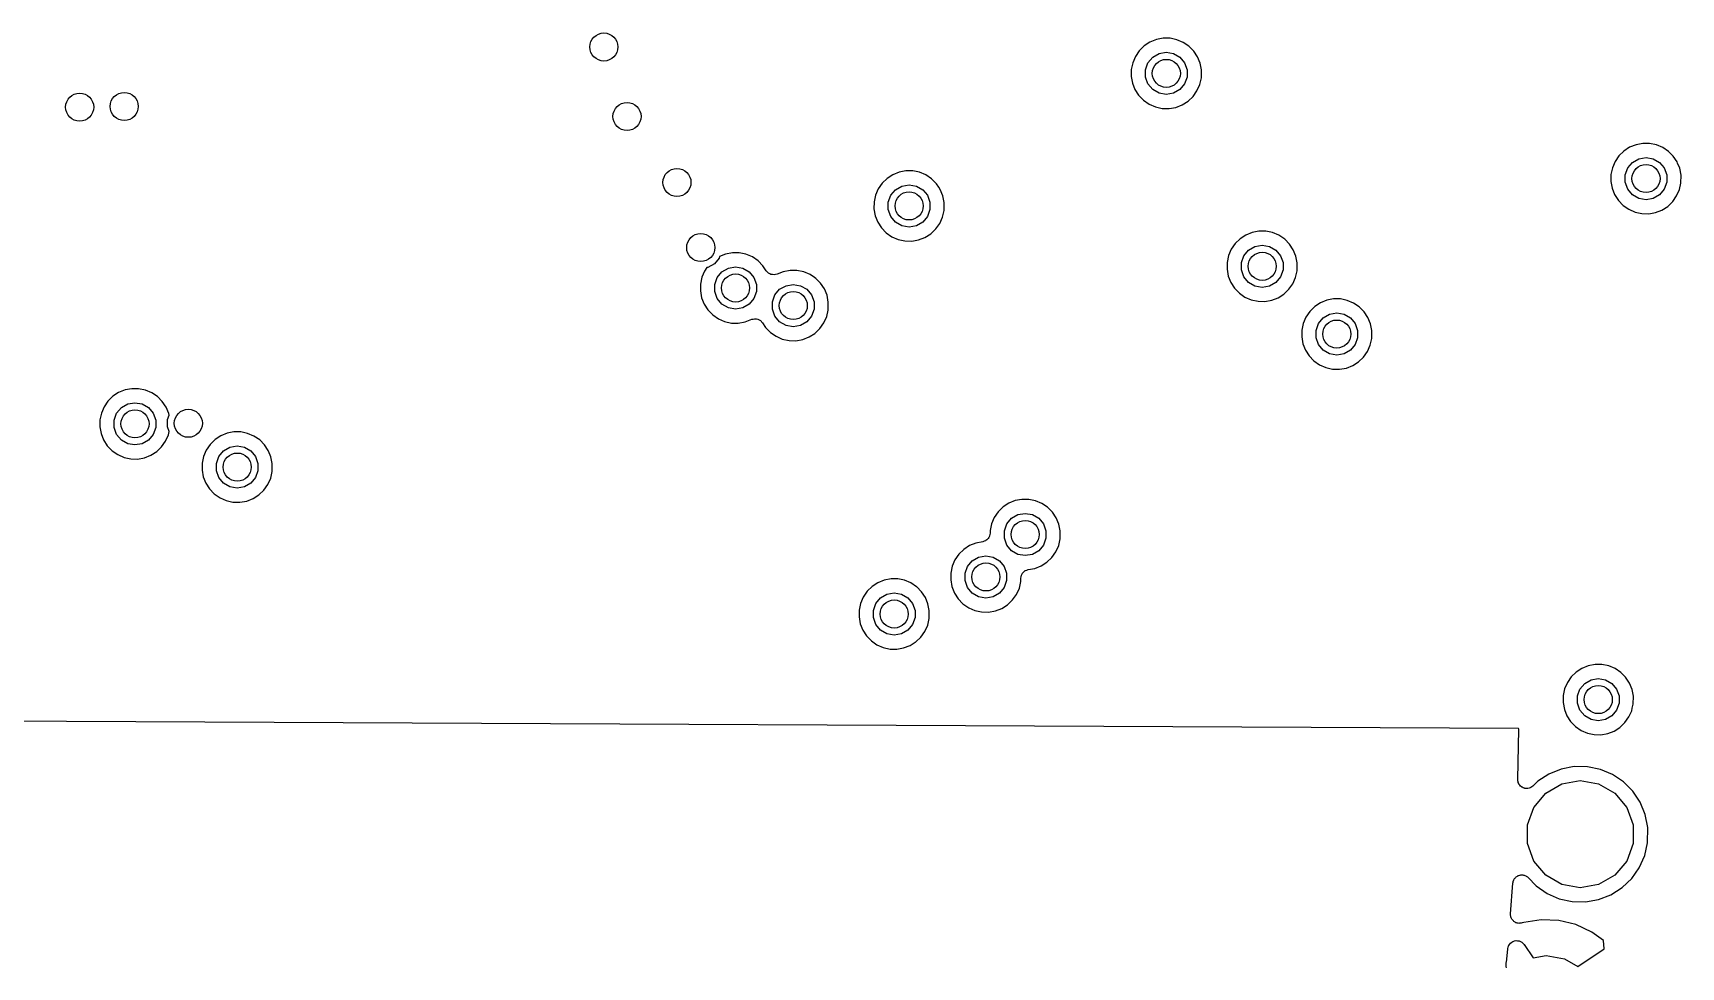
# Model space of a CAD drawing. Extents: x 83.8 to 170.2, y -169.8 to -83.8.
# Drawn here: x 125.22 to 148.69, y -130.09 to -116.78 of the extents above; entities that cross this region are included whole.
import ezdxf

# ---------------------------------------------------------------- set-up
doc = ezdxf.new("R2010")
doc.units = 0
doc.header["$MEASUREMENT"] = 0
doc.layers.add('BLACK', color=7, linetype='CONTINUOUS')

msp = doc.modelspace()

# ---------------------------------------------------------------- linework, layer by layer
at = {"layer": 'Black'}
for p, q in [((141.215, -116.879), (141.124, -116.915)), ((141.312, -116.86), (141.215, -116.879)), ((141.41, -116.861), (141.312, -116.86)), ((141.506, -116.881), (141.41, -116.861)), ((141.596, -116.919), (141.506, -116.881)), ((140.917, -117.119), (140.878, -117.209)), ((140.972, -117.038), (140.917, -117.119)), ((141.042, -116.969), (140.972, -117.038)), ((141.124, -116.915), (141.042, -116.969)), ((141.096, -117.21), (141.164, -117.13)), ((141.164, -117.13), (141.254, -117.078)), ((141.254, -117.078), (141.357, -117.059)), ((141.357, -117.059), (141.46, -117.078)), ((141.46, -117.078), (141.551, -117.13)), ((141.551, -117.13), (141.618, -117.21)), ((141.678, -116.973), (141.596, -116.919)), ((141.747, -117.043), (141.678, -116.973)), ((141.801, -117.125), (141.747, -117.043)), ((141.838, -117.215), (141.801, -117.125)), ((140.858, -117.305), (140.857, -117.403)), ((140.878, -117.209), (140.858, -117.305)), ((141.061, -117.308), (141.096, -117.21)), ((141.061, -117.413), (141.061, -117.308)), ((141.618, -117.21), (141.654, -117.308)), ((141.654, -117.308), (141.654, -117.413)), ((141.857, -117.311), (141.838, -117.215)), ((141.856, -117.354), (141.857, -117.311)), ((141.856, -117.424), (141.856, -117.354)), ((141.856, -117.354), (141.856, -117.354)), ((141.856, -117.354), (141.856, -117.354)), ((140.857, -117.403), (140.874, -117.499)), ((140.874, -117.499), (140.91, -117.59)), ((140.91, -117.59), (140.963, -117.673)), ((141.096, -117.511), (141.061, -117.413)), ((141.164, -117.591), (141.096, -117.511)), ((141.254, -117.644), (141.164, -117.591)), ((141.551, -117.591), (141.46, -117.644)), ((141.618, -117.511), (141.551, -117.591)), ((141.654, -117.413), (141.618, -117.511)), ((141.794, -117.609), (141.834, -117.519)), ((141.834, -117.519), (141.856, -117.424)), ((140.963, -117.673), (141.032, -117.743)), ((141.032, -117.743), (141.112, -117.799)), ((141.112, -117.799), (141.202, -117.838)), ((141.357, -117.662), (141.254, -117.644)), ((141.46, -117.644), (141.357, -117.662)), ((141.492, -117.845), (141.584, -117.809)), ((141.584, -117.809), (141.667, -117.757)), ((141.667, -117.757), (141.738, -117.689)), ((141.738, -117.689), (141.794, -117.609)), ((141.202, -117.838), (141.298, -117.859)), ((141.298, -117.859), (141.396, -117.862)), ((141.396, -117.862), (141.492, -117.845)), ((147.804, -118.536), (147.748, -118.617)), ((147.874, -118.467), (147.804, -118.536)), ((147.956, -118.413), (147.874, -118.467)), ((148.047, -118.377), (147.956, -118.413)), ((148.143, -118.358), (148.047, -118.377)), ((148.241, -118.359), (148.143, -118.358)), ((148.337, -118.379), (148.241, -118.359)), ((148.428, -118.417), (148.337, -118.379)), ((148.509, -118.472), (148.428, -118.417)), ((148.578, -118.541), (148.509, -118.472)), ((137.552, -118.767), (137.461, -118.804)), ((137.648, -118.749), (137.552, -118.767)), ((137.746, -118.749), (137.648, -118.749)), ((137.842, -118.769), (137.746, -118.749)), ((137.933, -118.807), (137.842, -118.769)), ((147.71, -118.707), (147.689, -118.803)), ((147.748, -118.617), (147.71, -118.707)), ((147.892, -118.806), (147.928, -118.708)), ((147.928, -118.708), (147.995, -118.628)), ((147.995, -118.628), (148.086, -118.576)), ((148.086, -118.576), (148.189, -118.558)), ((148.189, -118.558), (148.292, -118.576)), ((148.292, -118.576), (148.382, -118.628)), ((148.382, -118.628), (148.449, -118.708)), ((148.449, -118.708), (148.485, -118.806)), ((148.632, -118.623), (148.578, -118.541)), ((148.639, -118.638), (148.632, -118.623)), ((148.67, -118.713), (148.639, -118.638)), ((148.639, -118.638), (148.639, -118.638)), ((148.688, -118.809), (148.67, -118.713)), ((137.253, -119.007), (137.215, -119.097)), ((137.309, -118.926), (137.253, -119.007)), ((137.379, -118.858), (137.309, -118.926)), ((137.461, -118.804), (137.379, -118.858)), ((137.5, -119.018), (137.591, -118.966)), ((137.591, -118.966), (137.694, -118.948)), ((137.694, -118.948), (137.797, -118.966)), ((137.797, -118.966), (137.887, -119.018)), ((138.014, -118.862), (137.933, -118.807)), ((138.083, -118.932), (138.014, -118.862)), ((138.116, -118.982), (138.083, -118.932)), ((138.137, -119.013), (138.116, -118.982)), ((138.116, -118.982), (138.116, -118.982)), ((147.689, -118.803), (147.688, -118.901)), ((147.688, -118.901), (147.706, -118.997)), ((147.706, -118.997), (147.742, -119.088)), ((147.892, -118.911), (147.892, -118.806)), ((147.928, -119.009), (147.892, -118.911)), ((148.485, -118.911), (148.449, -119.009)), ((148.485, -118.806), (148.485, -118.911)), ((148.665, -119.017), (148.687, -118.923)), ((148.687, -118.923), (148.688, -118.809)), ((137.194, -119.193), (137.193, -119.291)), ((137.215, -119.097), (137.194, -119.193)), ((137.397, -119.197), (137.433, -119.098)), ((137.397, -119.301), (137.397, -119.197)), ((137.433, -119.098), (137.5, -119.018)), ((137.887, -119.018), (137.954, -119.098)), ((137.954, -119.098), (137.99, -119.197)), ((137.99, -119.197), (137.99, -119.301)), ((138.175, -119.104), (138.137, -119.013)), ((138.193, -119.199), (138.175, -119.104)), ((138.192, -119.313), (138.193, -119.199)), ((147.742, -119.088), (147.795, -119.171)), ((147.795, -119.171), (147.863, -119.241)), ((147.863, -119.241), (147.944, -119.297)), ((147.995, -119.089), (147.928, -119.009)), ((148.086, -119.142), (147.995, -119.089)), ((148.189, -119.16), (148.086, -119.142)), ((148.292, -119.142), (148.189, -119.16)), ((148.382, -119.089), (148.292, -119.142)), ((148.449, -119.009), (148.382, -119.089)), ((148.498, -119.255), (148.569, -119.187)), ((148.569, -119.187), (148.625, -119.107)), ((148.625, -119.107), (148.665, -119.017)), ((137.193, -119.291), (137.211, -119.388)), ((137.211, -119.388), (137.247, -119.479)), ((137.433, -119.4), (137.397, -119.301)), ((137.5, -119.48), (137.433, -119.4)), ((137.954, -119.4), (137.887, -119.48)), ((137.99, -119.301), (137.954, -119.4)), ((138.13, -119.497), (138.17, -119.408)), ((138.17, -119.408), (138.192, -119.313)), ((147.944, -119.297), (148.033, -119.337)), ((148.033, -119.337), (148.129, -119.358)), ((148.129, -119.358), (148.227, -119.36)), ((148.227, -119.36), (148.324, -119.343)), ((148.324, -119.343), (148.415, -119.307)), ((148.415, -119.307), (148.498, -119.255)), ((137.247, -119.479), (137.3, -119.561)), ((137.3, -119.561), (137.368, -119.632)), ((137.368, -119.632), (137.448, -119.688)), ((137.448, -119.688), (137.538, -119.727)), ((137.591, -119.532), (137.5, -119.48)), ((137.694, -119.55), (137.591, -119.532)), ((137.797, -119.532), (137.694, -119.55)), ((137.887, -119.48), (137.797, -119.532)), ((137.829, -119.733), (137.92, -119.698)), ((137.92, -119.698), (138.003, -119.645)), ((138.003, -119.645), (138.074, -119.577)), ((138.074, -119.577), (138.13, -119.497)), ((142.49, -119.664), (142.408, -119.718)), ((142.581, -119.627), (142.49, -119.664)), ((142.677, -119.609), (142.581, -119.627)), ((142.775, -119.609), (142.677, -119.609)), ((142.871, -119.629), (142.775, -119.609)), ((142.961, -119.667), (142.871, -119.629)), ((143.043, -119.722), (142.961, -119.667)), ((135.08, -119.936), (134.995, -119.97)), ((135.176, -119.918), (135.08, -119.936)), ((135.274, -119.918), (135.176, -119.918)), ((135.37, -119.938), (135.274, -119.918)), ((135.461, -119.976), (135.37, -119.938)), ((137.538, -119.727), (137.634, -119.748)), ((137.634, -119.748), (137.732, -119.75)), ((137.732, -119.75), (137.829, -119.733)), ((142.282, -119.867), (142.244, -119.957)), ((142.338, -119.786), (142.282, -119.867)), ((142.408, -119.718), (142.338, -119.786)), ((142.462, -119.959), (142.529, -119.878)), ((142.529, -119.878), (142.62, -119.826)), ((142.62, -119.826), (142.723, -119.808)), ((142.723, -119.808), (142.826, -119.826)), ((142.826, -119.826), (142.916, -119.878)), ((142.916, -119.878), (142.983, -119.959)), ((143.112, -119.792), (143.043, -119.722)), ((143.166, -119.873), (143.112, -119.792)), ((143.203, -119.964), (143.166, -119.873)), ((134.781, -120.176), (134.743, -120.266)), ((134.815, -120.127), (134.781, -120.176)), ((134.829, -120.125), (134.815, -120.127)), ((134.92, -120.072), (134.829, -120.125)), ((134.987, -119.992), (134.92, -120.072)), ((134.995, -119.97), (134.987, -119.992)), ((135.028, -120.187), (135.119, -120.135)), ((135.119, -120.135), (135.222, -120.117)), ((135.222, -120.117), (135.325, -120.135)), ((135.325, -120.135), (135.415, -120.187)), ((135.542, -120.031), (135.461, -119.976)), ((135.611, -120.101), (135.542, -120.031)), ((135.66, -120.174), (135.611, -120.101)), ((135.674, -120.189), (135.66, -120.174)), ((135.998, -120.167), (135.902, -120.186)), ((136.096, -120.168), (135.998, -120.167)), ((136.192, -120.188), (136.096, -120.168)), ((142.223, -120.053), (142.222, -120.151)), ((142.222, -120.151), (142.24, -120.248)), ((142.244, -119.957), (142.223, -120.053)), ((142.426, -120.057), (142.462, -119.959)), ((142.426, -120.161), (142.426, -120.057)), ((142.462, -120.26), (142.426, -120.161)), ((142.983, -119.959), (143.019, -120.057)), ((143.019, -120.161), (142.983, -120.26)), ((143.019, -120.057), (143.019, -120.161)), ((143.199, -120.268), (143.221, -120.173)), ((143.222, -120.059), (143.203, -119.964)), ((143.221, -120.173), (143.222, -120.059)), ((134.722, -120.362), (134.721, -120.46)), ((134.743, -120.266), (134.722, -120.362)), ((134.925, -120.366), (134.961, -120.267)), ((134.925, -120.47), (134.925, -120.366)), ((134.961, -120.267), (135.028, -120.187)), ((135.415, -120.187), (135.482, -120.267)), ((135.482, -120.267), (135.518, -120.366)), ((135.518, -120.366), (135.518, -120.47)), ((135.687, -120.204), (135.674, -120.189)), ((135.689, -120.205), (135.687, -120.204)), ((135.69, -120.206), (135.689, -120.205)), ((135.708, -120.215), (135.69, -120.206)), ((135.726, -120.225), (135.708, -120.215)), ((135.728, -120.225), (135.726, -120.225)), ((135.73, -120.226), (135.728, -120.225)), ((135.75, -120.228), (135.73, -120.226)), ((135.77, -120.231), (135.75, -120.228)), ((135.772, -120.23), (135.77, -120.231)), ((135.774, -120.23), (135.772, -120.23)), ((135.793, -120.226), (135.774, -120.23)), ((135.813, -120.221), (135.793, -120.226)), ((135.902, -120.186), (135.813, -120.221)), ((135.85, -120.437), (135.941, -120.385)), ((135.941, -120.385), (136.044, -120.367)), ((136.044, -120.367), (136.147, -120.385)), ((136.147, -120.385), (136.237, -120.437)), ((136.283, -120.226), (136.192, -120.188)), ((136.344, -120.267), (136.283, -120.226)), ((136.364, -120.281), (136.344, -120.267)), ((136.344, -120.267), (136.344, -120.267)), ((136.433, -120.35), (136.364, -120.281)), ((136.487, -120.432), (136.433, -120.35)), ((142.24, -120.248), (142.276, -120.339)), ((142.276, -120.339), (142.329, -120.421)), ((142.529, -120.34), (142.462, -120.26)), ((142.62, -120.392), (142.529, -120.34)), ((142.723, -120.41), (142.62, -120.392)), ((142.826, -120.392), (142.723, -120.41)), ((142.916, -120.34), (142.826, -120.392)), ((142.983, -120.26), (142.916, -120.34)), ((143.103, -120.437), (143.159, -120.357)), ((143.159, -120.357), (143.199, -120.268)), ((134.721, -120.46), (134.739, -120.557)), ((134.739, -120.557), (134.775, -120.648)), ((134.775, -120.648), (134.828, -120.73)), ((134.961, -120.569), (134.925, -120.47)), ((135.028, -120.649), (134.961, -120.569)), ((135.119, -120.701), (135.028, -120.649)), ((135.415, -120.649), (135.325, -120.701)), ((135.482, -120.569), (135.415, -120.649)), ((135.518, -120.47), (135.482, -120.569)), ((135.747, -120.615), (135.783, -120.517)), ((135.747, -120.72), (135.747, -120.615)), ((135.783, -120.517), (135.85, -120.437)), ((136.237, -120.437), (136.304, -120.517)), ((136.304, -120.517), (136.34, -120.615)), ((136.34, -120.615), (136.34, -120.72)), ((136.525, -120.522), (136.487, -120.432)), ((136.543, -120.618), (136.525, -120.522)), ((136.542, -120.732), (136.543, -120.618)), ((142.329, -120.421), (142.397, -120.492)), ((142.397, -120.492), (142.477, -120.548)), ((142.477, -120.548), (142.567, -120.587)), ((142.567, -120.587), (142.663, -120.608)), ((142.663, -120.608), (142.761, -120.61)), ((142.761, -120.61), (142.858, -120.593)), ((142.858, -120.593), (142.949, -120.558)), ((142.949, -120.558), (143.032, -120.505)), ((143.032, -120.505), (143.103, -120.437)), ((143.553, -120.629), (143.471, -120.683)), ((143.644, -120.592), (143.553, -120.629)), ((143.74, -120.574), (143.644, -120.592)), ((143.838, -120.574), (143.74, -120.574)), ((143.934, -120.594), (143.838, -120.574)), ((144.024, -120.632), (143.934, -120.594)), ((144.106, -120.687), (144.024, -120.632)), ((134.828, -120.73), (134.896, -120.801)), ((134.896, -120.801), (134.977, -120.857)), ((134.977, -120.857), (135.066, -120.896)), ((135.222, -120.719), (135.119, -120.701)), ((135.325, -120.701), (135.222, -120.719)), ((135.357, -120.902), (135.455, -120.864)), ((135.455, -120.864), (135.474, -120.86)), ((135.474, -120.86), (135.494, -120.856)), ((135.494, -120.856), (135.496, -120.856)), ((135.496, -120.856), (135.498, -120.855)), ((135.498, -120.855), (135.518, -120.859)), ((135.518, -120.859), (135.538, -120.861)), ((135.538, -120.861), (135.54, -120.862)), ((135.54, -120.862), (135.541, -120.862)), ((135.541, -120.862), (135.559, -120.872)), ((135.559, -120.872), (135.577, -120.881)), ((135.577, -120.881), (135.578, -120.883)), ((135.578, -120.883), (135.58, -120.883)), ((135.58, -120.883), (135.593, -120.899)), ((135.783, -120.818), (135.747, -120.72)), ((135.85, -120.898), (135.783, -120.818)), ((136.304, -120.818), (136.237, -120.898)), ((136.34, -120.72), (136.304, -120.818)), ((136.48, -120.916), (136.52, -120.826)), ((136.52, -120.826), (136.542, -120.732)), ((143.345, -120.832), (143.307, -120.922)), ((143.401, -120.751), (143.345, -120.832)), ((143.471, -120.683), (143.401, -120.751)), ((143.525, -120.924), (143.592, -120.843)), ((143.592, -120.843), (143.682, -120.791)), ((143.682, -120.791), (143.785, -120.773)), ((143.785, -120.773), (143.888, -120.791)), ((143.888, -120.791), (143.979, -120.843)), ((143.979, -120.843), (144.046, -120.924)), ((144.175, -120.757), (144.106, -120.687)), ((144.229, -120.838), (144.175, -120.757)), ((144.266, -120.929), (144.229, -120.838)), ((135.066, -120.896), (135.162, -120.917)), ((135.162, -120.917), (135.26, -120.919)), ((135.26, -120.919), (135.357, -120.902)), ((135.593, -120.899), (135.607, -120.914)), ((135.607, -120.914), (135.65, -120.98)), ((135.65, -120.98), (135.718, -121.05)), ((135.718, -121.05), (135.798, -121.106)), ((135.798, -121.106), (135.888, -121.146)), ((135.941, -120.951), (135.85, -120.898)), ((136.044, -120.969), (135.941, -120.951)), ((136.147, -120.951), (136.044, -120.969)), ((136.237, -120.898), (136.147, -120.951)), ((136.179, -121.152), (136.27, -121.116)), ((136.27, -121.116), (136.353, -121.064)), ((136.353, -121.064), (136.383, -121.035)), ((136.383, -121.035), (136.424, -120.996)), ((136.383, -121.035), (136.383, -121.035)), ((136.424, -120.996), (136.48, -120.916)), ((143.286, -121.018), (143.285, -121.116)), ((143.285, -121.116), (143.303, -121.213)), ((143.307, -120.922), (143.286, -121.018)), ((143.489, -121.022), (143.525, -120.924)), ((143.489, -121.126), (143.489, -121.022)), ((144.046, -120.924), (144.082, -121.022)), ((144.082, -121.022), (144.082, -121.126)), ((144.285, -121.024), (144.266, -120.929)), ((144.284, -121.138), (144.285, -121.024)), ((135.888, -121.146), (135.984, -121.167)), ((135.984, -121.167), (136.082, -121.169)), ((136.082, -121.169), (136.179, -121.152)), ((143.303, -121.213), (143.339, -121.304)), ((143.339, -121.304), (143.392, -121.386)), ((143.525, -121.225), (143.489, -121.126)), ((143.592, -121.305), (143.525, -121.225)), ((143.682, -121.357), (143.592, -121.305)), ((143.979, -121.305), (143.888, -121.357)), ((144.046, -121.225), (143.979, -121.305)), ((144.082, -121.126), (144.046, -121.225)), ((144.166, -121.402), (144.222, -121.322)), ((144.222, -121.322), (144.262, -121.233)), ((144.262, -121.233), (144.284, -121.138)), ((143.392, -121.386), (143.46, -121.457)), ((143.46, -121.457), (143.54, -121.513)), ((143.54, -121.513), (143.63, -121.552)), ((143.63, -121.552), (143.726, -121.573)), ((143.785, -121.375), (143.682, -121.357)), ((143.726, -121.573), (143.824, -121.575)), ((143.888, -121.357), (143.785, -121.375)), ((143.824, -121.575), (143.921, -121.558)), ((143.921, -121.558), (144.012, -121.523)), ((144.012, -121.523), (144.095, -121.47)), ((144.095, -121.47), (144.166, -121.402)), ((126.283, -122.03), (126.227, -122.111)), ((126.353, -121.961), (126.283, -122.03)), ((126.435, -121.908), (126.353, -121.961)), ((126.526, -121.871), (126.435, -121.908)), ((126.622, -121.853), (126.526, -121.871)), ((126.565, -122.07), (126.668, -122.052)), ((126.72, -121.853), (126.622, -121.853)), ((126.668, -122.052), (126.771, -122.07)), ((126.816, -121.873), (126.72, -121.853)), ((126.907, -121.911), (126.816, -121.873)), ((126.988, -121.966), (126.907, -121.911)), ((127.057, -122.035), (126.988, -121.966)), ((127.111, -122.117), (127.057, -122.035)), ((126.189, -122.201), (126.168, -122.297)), ((126.227, -122.111), (126.189, -122.201)), ((126.371, -122.301), (126.407, -122.202)), ((126.407, -122.202), (126.474, -122.122)), ((126.474, -122.122), (126.565, -122.07)), ((126.771, -122.07), (126.861, -122.122)), ((126.861, -122.122), (126.928, -122.202)), ((126.928, -122.202), (126.964, -122.301)), ((127.149, -122.208), (127.111, -122.117)), ((127.131, -122.293), (127.153, -122.231)), ((127.131, -122.397), (127.131, -122.293)), ((127.153, -122.231), (127.149, -122.208)), ((126.168, -122.297), (126.167, -122.395)), ((126.167, -122.395), (126.185, -122.491)), ((126.185, -122.491), (126.221, -122.583)), ((126.371, -122.405), (126.371, -122.301)), ((126.407, -122.504), (126.371, -122.405)), ((126.474, -122.584), (126.407, -122.504)), ((126.928, -122.504), (126.861, -122.584)), ((126.964, -122.405), (126.928, -122.504)), ((126.964, -122.301), (126.964, -122.405)), ((127.104, -122.601), (127.144, -122.512)), ((127.155, -122.464), (127.131, -122.397)), ((127.144, -122.512), (127.155, -122.464)), ((127.891, -122.524), (127.809, -122.577)), ((127.982, -122.487), (127.891, -122.524)), ((128.078, -122.469), (127.982, -122.487)), ((128.176, -122.469), (128.078, -122.469)), ((128.272, -122.489), (128.176, -122.469)), ((128.363, -122.527), (128.272, -122.489)), ((128.444, -122.582), (128.363, -122.527)), ((126.221, -122.583), (126.274, -122.665)), ((126.274, -122.665), (126.342, -122.736)), ((126.342, -122.736), (126.422, -122.792)), ((126.565, -122.636), (126.474, -122.584)), ((126.668, -122.654), (126.565, -122.636)), ((126.771, -122.636), (126.668, -122.654)), ((126.861, -122.584), (126.771, -122.636)), ((126.894, -122.801), (126.977, -122.749)), ((126.977, -122.749), (127.048, -122.681)), ((127.048, -122.681), (127.104, -122.601)), ((127.684, -122.727), (127.645, -122.817)), ((127.739, -122.646), (127.684, -122.727)), ((127.809, -122.577), (127.739, -122.646)), ((127.863, -122.818), (127.93, -122.738)), ((127.93, -122.738), (128.021, -122.686)), ((128.021, -122.686), (128.124, -122.668)), ((128.124, -122.668), (128.227, -122.686)), ((128.227, -122.686), (128.317, -122.738)), ((128.317, -122.738), (128.385, -122.818)), ((128.513, -122.651), (128.444, -122.582)), ((128.567, -122.733), (128.513, -122.651)), ((128.57, -122.74), (128.567, -122.733)), ((128.605, -122.824), (128.57, -122.74)), ((128.57, -122.74), (128.57, -122.74)), ((126.422, -122.792), (126.512, -122.831)), ((126.512, -122.831), (126.608, -122.852)), ((126.608, -122.852), (126.706, -122.854)), ((126.706, -122.854), (126.803, -122.837)), ((126.803, -122.837), (126.894, -122.801)), ((127.625, -122.913), (127.623, -123.011)), ((127.645, -122.817), (127.625, -122.913)), ((127.827, -122.917), (127.863, -122.818)), ((127.827, -123.021), (127.827, -122.917)), ((128.385, -122.818), (128.42, -122.917)), ((128.42, -122.917), (128.42, -123.021)), ((128.624, -122.919), (128.605, -122.824)), ((128.622, -123.033), (128.624, -122.919)), ((127.623, -123.011), (127.641, -123.107)), ((127.641, -123.107), (127.677, -123.199)), ((127.677, -123.199), (127.73, -123.281)), ((127.863, -123.119), (127.827, -123.021)), ((127.93, -123.2), (127.863, -123.119)), ((128.021, -123.252), (127.93, -123.2)), ((128.317, -123.2), (128.227, -123.252)), ((128.385, -123.119), (128.317, -123.2)), ((128.42, -123.021), (128.385, -123.119)), ((128.504, -123.297), (128.561, -123.217)), ((128.561, -123.217), (128.601, -123.128)), ((128.601, -123.128), (128.622, -123.033)), ((127.73, -123.281), (127.798, -123.352)), ((127.798, -123.352), (127.879, -123.408)), ((127.879, -123.408), (127.969, -123.447)), ((127.969, -123.447), (128.064, -123.468)), ((128.124, -123.27), (128.021, -123.252)), ((128.227, -123.252), (128.124, -123.27)), ((128.162, -123.47), (128.259, -123.453)), ((128.259, -123.453), (128.35, -123.417)), ((128.35, -123.417), (128.433, -123.365)), ((128.433, -123.365), (128.504, -123.297)), ((139.205, -123.447), (139.114, -123.484)), ((139.301, -123.429), (139.205, -123.447)), ((139.399, -123.429), (139.301, -123.429)), ((139.495, -123.449), (139.399, -123.429)), ((139.586, -123.487), (139.495, -123.449)), ((128.064, -123.468), (128.162, -123.47)), ((138.906, -123.687), (138.868, -123.777)), ((138.962, -123.606), (138.906, -123.687)), ((139.032, -123.537), (138.962, -123.606)), ((139.114, -123.484), (139.032, -123.537)), ((139.086, -123.778), (139.153, -123.698)), ((139.153, -123.698), (139.244, -123.646)), ((139.244, -123.646), (139.347, -123.628)), ((139.347, -123.628), (139.45, -123.646)), ((139.45, -123.646), (139.54, -123.698)), ((139.54, -123.698), (139.608, -123.778)), ((139.667, -123.542), (139.586, -123.487)), ((139.736, -123.611), (139.667, -123.542)), ((139.79, -123.693), (139.736, -123.611)), ((139.828, -123.784), (139.79, -123.693)), ((138.843, -123.93), (138.84, -123.95)), ((138.847, -123.91), (138.843, -123.93)), ((138.868, -123.777), (138.847, -123.873)), ((138.847, -123.873), (138.847, -123.91)), ((139.05, -123.877), (139.086, -123.778)), ((139.05, -123.981), (139.05, -123.877)), ((139.608, -123.778), (139.643, -123.877)), ((139.643, -123.877), (139.643, -123.981)), ((139.847, -123.879), (139.828, -123.784)), ((139.845, -123.993), (139.847, -123.879)), ((138.472, -124.142), (138.402, -124.211)), ((138.554, -124.088), (138.472, -124.142)), ((138.645, -124.052), (138.554, -124.088)), ((138.744, -124.033), (138.645, -124.052)), ((138.763, -124.026), (138.744, -124.033)), ((138.782, -124.019), (138.763, -124.026)), ((138.783, -124.018), (138.782, -124.019)), ((138.785, -124.017), (138.783, -124.018)), ((138.8, -124.004), (138.785, -124.017)), ((138.816, -123.991), (138.8, -124.004)), ((138.817, -123.989), (138.816, -123.991)), ((138.818, -123.988), (138.817, -123.989)), ((138.828, -123.971), (138.818, -123.988)), ((138.839, -123.953), (138.828, -123.971)), ((138.84, -123.95), (138.839, -123.951)), ((138.839, -123.951), (138.839, -123.953)), ((139.086, -124.08), (139.05, -123.981)), ((139.153, -124.16), (139.086, -124.08)), ((139.244, -124.212), (139.153, -124.16)), ((139.54, -124.16), (139.45, -124.212)), ((139.608, -124.08), (139.54, -124.16)), ((139.643, -123.981), (139.608, -124.08)), ((139.784, -124.177), (139.824, -124.088)), ((139.824, -124.088), (139.845, -123.993)), ((138.308, -124.382), (138.287, -124.478)), ((138.346, -124.292), (138.308, -124.382)), ((138.402, -124.211), (138.346, -124.292)), ((138.49, -124.481), (138.526, -124.383)), ((138.526, -124.383), (138.593, -124.303)), ((138.593, -124.303), (138.684, -124.251)), ((138.684, -124.251), (138.787, -124.232)), ((138.787, -124.232), (138.89, -124.251)), ((138.89, -124.251), (138.98, -124.303)), ((138.98, -124.303), (139.048, -124.383)), ((139.048, -124.383), (139.083, -124.481)), ((139.347, -124.23), (139.244, -124.212)), ((139.45, -124.212), (139.347, -124.23)), ((139.482, -124.413), (139.573, -124.378)), ((139.573, -124.378), (139.656, -124.325)), ((139.656, -124.325), (139.727, -124.257)), ((139.727, -124.257), (139.784, -124.177)), ((137.248, -124.617), (137.166, -124.67)), ((137.339, -124.58), (137.248, -124.617)), ((137.436, -124.562), (137.339, -124.58)), ((137.534, -124.562), (137.436, -124.562)), ((137.63, -124.582), (137.534, -124.562)), ((137.72, -124.62), (137.63, -124.582)), ((137.801, -124.675), (137.72, -124.62)), ((138.287, -124.478), (138.286, -124.576)), ((138.286, -124.576), (138.304, -124.672)), ((138.49, -124.586), (138.49, -124.481)), ((138.526, -124.684), (138.49, -124.586)), ((139.083, -124.586), (139.048, -124.684)), ((139.083, -124.481), (139.083, -124.586)), ((139.264, -124.692), (139.285, -124.597)), ((139.285, -124.597), (139.286, -124.552)), ((139.286, -124.552), (139.29, -124.532)), ((139.29, -124.532), (139.293, -124.511)), ((139.293, -124.511), (139.294, -124.51)), ((139.294, -124.509), (139.305, -124.491)), ((139.294, -124.51), (139.294, -124.509)), ((139.305, -124.491), (139.315, -124.472)), ((139.315, -124.472), (139.316, -124.472)), ((139.316, -124.472), (139.317, -124.471)), ((139.317, -124.471), (139.333, -124.458)), ((139.333, -124.458), (139.349, -124.444)), ((139.349, -124.444), (139.35, -124.444)), ((139.35, -124.444), (139.351, -124.443)), ((139.351, -124.443), (139.371, -124.436)), ((139.371, -124.436), (139.391, -124.429)), ((139.391, -124.429), (139.482, -124.413)), ((137.041, -124.82), (137.002, -124.91)), ((137.096, -124.739), (137.041, -124.82)), ((137.166, -124.67), (137.096, -124.739)), ((137.22, -124.911), (137.288, -124.831)), ((137.288, -124.831), (137.378, -124.779)), ((137.378, -124.779), (137.481, -124.761)), ((137.481, -124.761), (137.584, -124.779)), ((137.584, -124.779), (137.675, -124.831)), ((137.675, -124.831), (137.742, -124.911)), ((137.802, -124.676), (137.801, -124.675)), ((137.871, -124.744), (137.802, -124.676)), ((137.925, -124.826), (137.871, -124.744)), ((137.962, -124.917), (137.925, -124.826)), ((138.304, -124.672), (138.34, -124.763)), ((138.34, -124.763), (138.393, -124.846)), ((138.393, -124.846), (138.461, -124.916)), ((138.593, -124.764), (138.526, -124.684)), ((138.684, -124.817), (138.593, -124.764)), ((138.787, -124.835), (138.684, -124.817)), ((138.89, -124.817), (138.787, -124.835)), ((138.98, -124.764), (138.89, -124.817)), ((139.048, -124.684), (138.98, -124.764)), ((139.096, -124.929), (139.167, -124.862)), ((139.167, -124.862), (139.224, -124.782)), ((139.224, -124.782), (139.264, -124.692)), ((136.982, -125.006), (136.981, -125.104)), ((136.981, -125.104), (136.998, -125.2)), ((137.002, -124.91), (136.982, -125.006)), ((137.185, -125.01), (137.22, -124.911)), ((137.185, -125.114), (137.185, -125.01)), ((137.742, -124.911), (137.778, -125.01)), ((137.778, -125.01), (137.778, -125.114)), ((137.981, -125.012), (137.962, -124.917)), ((137.979, -125.126), (137.981, -125.012)), ((138.461, -124.916), (138.542, -124.972)), ((138.542, -124.972), (138.632, -125.011)), ((138.632, -125.011), (138.727, -125.032)), ((138.727, -125.032), (138.825, -125.035)), ((138.825, -125.035), (138.922, -125.017)), ((138.922, -125.017), (139.013, -124.982)), ((139.013, -124.982), (139.096, -124.929)), ((136.998, -125.2), (137.034, -125.292)), ((137.034, -125.292), (137.087, -125.374)), ((137.22, -125.212), (137.185, -125.114)), ((137.288, -125.293), (137.22, -125.212)), ((137.378, -125.345), (137.288, -125.293)), ((137.481, -125.363), (137.378, -125.345)), ((137.584, -125.345), (137.481, -125.363)), ((137.675, -125.293), (137.584, -125.345)), ((137.742, -125.212), (137.675, -125.293)), ((137.778, -125.114), (137.742, -125.212)), ((137.862, -125.39), (137.918, -125.31)), ((137.918, -125.31), (137.958, -125.22)), ((137.958, -125.22), (137.979, -125.126)), ((137.087, -125.374), (137.156, -125.444)), ((137.156, -125.444), (137.236, -125.5)), ((137.236, -125.5), (137.326, -125.54)), ((137.326, -125.54), (137.422, -125.561)), ((137.422, -125.561), (137.52, -125.563)), ((137.52, -125.563), (137.616, -125.546)), ((137.616, -125.546), (137.708, -125.51)), ((137.708, -125.51), (137.78, -125.465)), ((137.78, -125.465), (137.791, -125.458)), ((137.791, -125.458), (137.862, -125.39)), ((147.367, -125.799), (147.276, -125.836)), ((147.464, -125.781), (147.367, -125.799)), ((147.562, -125.781), (147.464, -125.781)), ((147.658, -125.801), (147.562, -125.781)), ((147.748, -125.839), (147.658, -125.801)), ((147.069, -126.039), (147.03, -126.129)), ((147.124, -125.958), (147.069, -126.039)), ((147.194, -125.89), (147.124, -125.958)), ((147.276, -125.836), (147.194, -125.89)), ((147.248, -126.131), (147.316, -126.05)), ((147.316, -126.05), (147.406, -125.998)), ((147.406, -125.998), (147.509, -125.98)), ((147.509, -125.98), (147.612, -125.998)), ((147.612, -125.998), (147.703, -126.05)), ((147.703, -126.05), (147.77, -126.131)), ((147.829, -125.894), (147.748, -125.839)), ((147.898, -125.964), (147.829, -125.894)), ((147.953, -126.045), (147.898, -125.964)), ((147.99, -126.136), (147.953, -126.045)), ((147.01, -126.225), (147.008, -126.323)), ((147.03, -126.129), (147.01, -126.225)), ((147.213, -126.229), (147.248, -126.131)), ((147.213, -126.333), (147.213, -126.229)), ((147.77, -126.131), (147.806, -126.229)), ((147.806, -126.229), (147.806, -126.333)), ((148.009, -126.231), (147.99, -126.136)), ((148.007, -126.345), (148.009, -126.231)), ((147.008, -126.323), (147.026, -126.42)), ((147.026, -126.42), (147.062, -126.511)), ((147.062, -126.511), (147.115, -126.593)), ((147.248, -126.432), (147.213, -126.333)), ((147.316, -126.512), (147.248, -126.432)), ((147.406, -126.564), (147.316, -126.512)), ((147.703, -126.512), (147.612, -126.564)), ((147.77, -126.432), (147.703, -126.512)), ((147.806, -126.333), (147.77, -126.432)), ((147.946, -126.529), (147.986, -126.44)), ((147.986, -126.44), (147.994, -126.402)), ((147.994, -126.402), (148.007, -126.345)), ((147.994, -126.402), (147.994, -126.402)), ((146.371, -126.693), (113.246, -126.535)), ((146.362, -127.42), (146.376, -126.702)), ((146.373, -126.693), (146.371, -126.693)), ((146.375, -126.694), (146.373, -126.693)), ((146.376, -126.702), (146.375, -126.694)), ((147.115, -126.593), (147.183, -126.664)), ((147.183, -126.664), (147.264, -126.72)), ((147.264, -126.72), (147.354, -126.759)), ((147.509, -126.582), (147.406, -126.564)), ((147.612, -126.564), (147.509, -126.582)), ((147.644, -126.765), (147.736, -126.73)), ((147.736, -126.73), (147.818, -126.677)), ((147.818, -126.677), (147.889, -126.609)), ((147.889, -126.609), (147.946, -126.529)), ((147.354, -126.759), (147.45, -126.78)), ((147.45, -126.78), (147.548, -126.782)), ((147.548, -126.782), (147.644, -126.765)), ((146.364, -127.437), (146.362, -127.42)), ((146.366, -127.454), (146.364, -127.437)), ((146.368, -127.458), (146.366, -127.454)), ((146.369, -127.463), (146.368, -127.458)), ((146.647, -127.445), (146.578, -127.513)), ((146.805, -127.342), (146.647, -127.445)), ((146.98, -127.271), (146.805, -127.342)), ((147.165, -127.236), (146.98, -127.271)), ((146.991, -127.479), (147.253, -127.433)), ((147.354, -127.237), (147.165, -127.236)), ((147.253, -127.433), (147.514, -127.479)), ((147.539, -127.275), (147.354, -127.237)), ((147.713, -127.348), (147.539, -127.275)), ((147.869, -127.453), (147.713, -127.348)), ((148.002, -127.587), (147.869, -127.453)), ((146.377, -127.478), (146.369, -127.463)), ((146.384, -127.494), (146.377, -127.478)), ((146.388, -127.497), (146.384, -127.494)), ((146.39, -127.502), (146.388, -127.497)), ((146.403, -127.513), (146.39, -127.502)), ((146.415, -127.525), (146.403, -127.513)), ((146.419, -127.527), (146.415, -127.525)), ((146.423, -127.531), (146.419, -127.527)), ((146.439, -127.537), (146.423, -127.531)), ((146.455, -127.544), (146.439, -127.537)), ((146.46, -127.545), (146.455, -127.544)), ((146.464, -127.547), (146.46, -127.545)), ((146.481, -127.547), (146.464, -127.547)), ((146.499, -127.549), (146.481, -127.547)), ((146.503, -127.547), (146.499, -127.549)), ((146.508, -127.548), (146.503, -127.547)), ((146.525, -127.542), (146.508, -127.548)), ((146.541, -127.538), (146.525, -127.542)), ((146.545, -127.535), (146.541, -127.538)), ((146.55, -127.533), (146.545, -127.535)), ((146.564, -127.522), (146.55, -127.533)), ((146.578, -127.513), (146.564, -127.522)), ((146.59, -127.816), (146.761, -127.612)), ((146.761, -127.612), (146.991, -127.479)), ((147.514, -127.479), (147.744, -127.612)), ((147.744, -127.612), (147.915, -127.816)), ((148.039, -127.644), (148.002, -127.587)), ((148.106, -127.744), (148.039, -127.644)), ((148.039, -127.644), (148.039, -127.644)), ((146.499, -128.065), (146.59, -127.816)), ((147.915, -127.816), (148.006, -128.065)), ((148.178, -127.919), (148.106, -127.744)), ((148.215, -128.103), (148.178, -127.919)), ((146.499, -128.331), (146.499, -128.065)), ((148.006, -128.065), (148.006, -128.331)), ((148.212, -128.32), (148.215, -128.103)), ((146.59, -128.581), (146.499, -128.331)), ((148.006, -128.331), (147.915, -128.581)), ((148.17, -128.503), (148.212, -128.32)), ((146.761, -128.784), (146.59, -128.581)), ((147.915, -128.581), (147.744, -128.784)), ((148.093, -128.676), (148.17, -128.503)), ((146.298, -128.869), (146.302, -128.861)), ((146.302, -128.861), (146.305, -128.851)), ((146.305, -128.851), (146.312, -128.841)), ((146.312, -128.841), (146.318, -128.829)), ((146.318, -128.829), (146.324, -128.823)), ((146.324, -128.823), (146.33, -128.815)), ((146.33, -128.815), (146.34, -128.808)), ((146.34, -128.808), (146.349, -128.799)), ((146.349, -128.799), (146.358, -128.795)), ((146.358, -128.795), (146.366, -128.789)), ((146.366, -128.789), (146.378, -128.786)), ((146.378, -128.786), (146.39, -128.781)), ((146.39, -128.781), (146.399, -128.78)), ((146.399, -128.78), (146.408, -128.778)), ((146.408, -128.778), (146.421, -128.779)), ((146.421, -128.779), (146.434, -128.778)), ((146.434, -128.778), (146.443, -128.78)), ((146.443, -128.78), (146.452, -128.781)), ((146.452, -128.781), (146.464, -128.786)), ((146.464, -128.786), (146.476, -128.79)), ((146.476, -128.79), (146.484, -128.795)), ((146.484, -128.795), (146.492, -128.799)), ((146.492, -128.799), (146.501, -128.808)), ((146.501, -128.808), (146.512, -128.816)), ((146.512, -128.816), (146.626, -128.934)), ((146.991, -128.917), (146.761, -128.784)), ((147.744, -128.784), (147.514, -128.917)), ((147.848, -128.96), (147.985, -128.83)), ((147.985, -128.83), (148.093, -128.676)), ((146.26, -129.332), (146.294, -128.894)), ((146.294, -128.894), (146.297, -128.882)), ((146.297, -128.882), (146.298, -128.869)), ((146.626, -128.934), (146.781, -129.042)), ((146.781, -129.042), (146.954, -129.118)), ((147.253, -128.963), (146.991, -128.917)), ((147.514, -128.917), (147.253, -128.963)), ((147.513, -129.129), (147.689, -129.061)), ((147.689, -129.061), (147.848, -128.96)), ((146.261, -129.345), (146.26, -129.332)), ((146.954, -129.118), (147.138, -129.158)), ((147.138, -129.158), (147.327, -129.162)), ((147.327, -129.162), (147.513, -129.129)), ((146.26, -129.358), (146.261, -129.345)), ((146.263, -129.367), (146.26, -129.358)), ((146.264, -129.376), (146.263, -129.367)), ((146.269, -129.388), (146.264, -129.376)), ((146.273, -129.4), (146.269, -129.388)), ((146.279, -129.407), (146.273, -129.4)), ((146.283, -129.416), (146.279, -129.407)), ((146.292, -129.425), (146.283, -129.416)), ((146.3, -129.435), (146.292, -129.425)), ((146.308, -129.44), (146.3, -129.435)), ((146.314, -129.447), (146.308, -129.44)), ((146.326, -129.452), (146.314, -129.447)), ((146.337, -129.459), (146.326, -129.452)), ((146.346, -129.461), (146.337, -129.459)), ((146.354, -129.465), (146.346, -129.461)), ((146.367, -129.466), (146.354, -129.465)), ((146.38, -129.469), (146.367, -129.466)), ((146.389, -129.468), (146.38, -129.469)), ((146.398, -129.468), (146.389, -129.468)), ((146.411, -129.465), (146.398, -129.468)), ((146.424, -129.463), (146.411, -129.465)), ((146.447, -129.456), (146.424, -129.463)), ((146.697, -129.417), (146.447, -129.456)), ((146.947, -129.428), (146.697, -129.417)), ((147.19, -129.487), (146.947, -129.428)), ((147.417, -129.593), (147.19, -129.487)), ((146.227, -129.808), (146.232, -129.788)), ((146.232, -129.788), (146.233, -129.787)), ((146.233, -129.785), (146.245, -129.768)), ((146.233, -129.787), (146.233, -129.785)), ((146.245, -129.768), (146.257, -129.752)), ((146.257, -129.752), (146.258, -129.751)), ((146.258, -129.751), (146.259, -129.749)), ((146.259, -129.749), (146.276, -129.738)), ((146.276, -129.738), (146.293, -129.726)), ((146.293, -129.726), (146.294, -129.725)), ((146.294, -129.725), (146.296, -129.725)), ((146.296, -129.725), (146.315, -129.72)), ((146.315, -129.72), (146.335, -129.714)), ((146.335, -129.714), (146.337, -129.714)), ((146.337, -129.714), (146.338, -129.714)), ((146.338, -129.714), (146.359, -129.716)), ((146.359, -129.716), (146.379, -129.718)), ((146.379, -129.718), (146.381, -129.718)), ((146.381, -129.718), (146.382, -129.718)), ((146.382, -129.718), (146.401, -129.727)), ((146.401, -129.727), (146.419, -129.736)), ((146.419, -129.736), (146.42, -129.737)), ((146.42, -129.737), (146.422, -129.738)), ((146.422, -129.738), (146.436, -129.752)), ((146.436, -129.752), (146.451, -129.767)), ((146.451, -129.767), (146.451, -129.768)), ((146.451, -129.768), (146.453, -129.77)), ((146.453, -129.77), (146.581, -129.96)), ((147.582, -129.713), (147.417, -129.593)), ((147.591, -129.83), (147.582, -129.713)), ((146.196, -130.057), (146.197, -130.038)), ((146.197, -130.038), (146.208, -129.989)), ((146.208, -129.989), (146.209, -129.98)), ((146.209, -129.98), (146.221, -129.831)), ((146.221, -129.827), (146.227, -129.808)), ((146.221, -129.829), (146.221, -129.827)), ((146.221, -129.831), (146.221, -129.829)), ((146.581, -129.96), (146.768, -129.927)), ((146.768, -129.927), (147.03, -129.973)), ((147.03, -129.973), (147.218, -130.082)), ((147.218, -130.082), (147.591, -129.83)), ((146.195, -130.076), (146.196, -130.057)), ((146.195, -130.079), (146.195, -130.076)), ((146.195, -130.082), (146.195, -130.079)), ((146.201, -130.1), (146.195, -130.082))]:
    msp.add_line(p, q, dxfattribs=at)
for centre in [(133.346, -116.985), (141.357, -117.361), (125.88, -117.842), (126.515, -117.832), (133.676, -117.975), (134.387, -118.915), (148.189, -118.859), (137.694, -119.249), (134.726, -119.842), (142.723, -120.109), (135.222, -120.418), (136.044, -120.668), (143.785, -121.074), (126.668, -122.353), (127.428, -122.345), (128.124, -122.969), (139.347, -123.929), (138.787, -124.534), (137.481, -125.062), (147.509, -126.281)]:
    msp.add_circle(centre, 0.2, dxfattribs=at)

doc.saveas('drawing.dxf')
